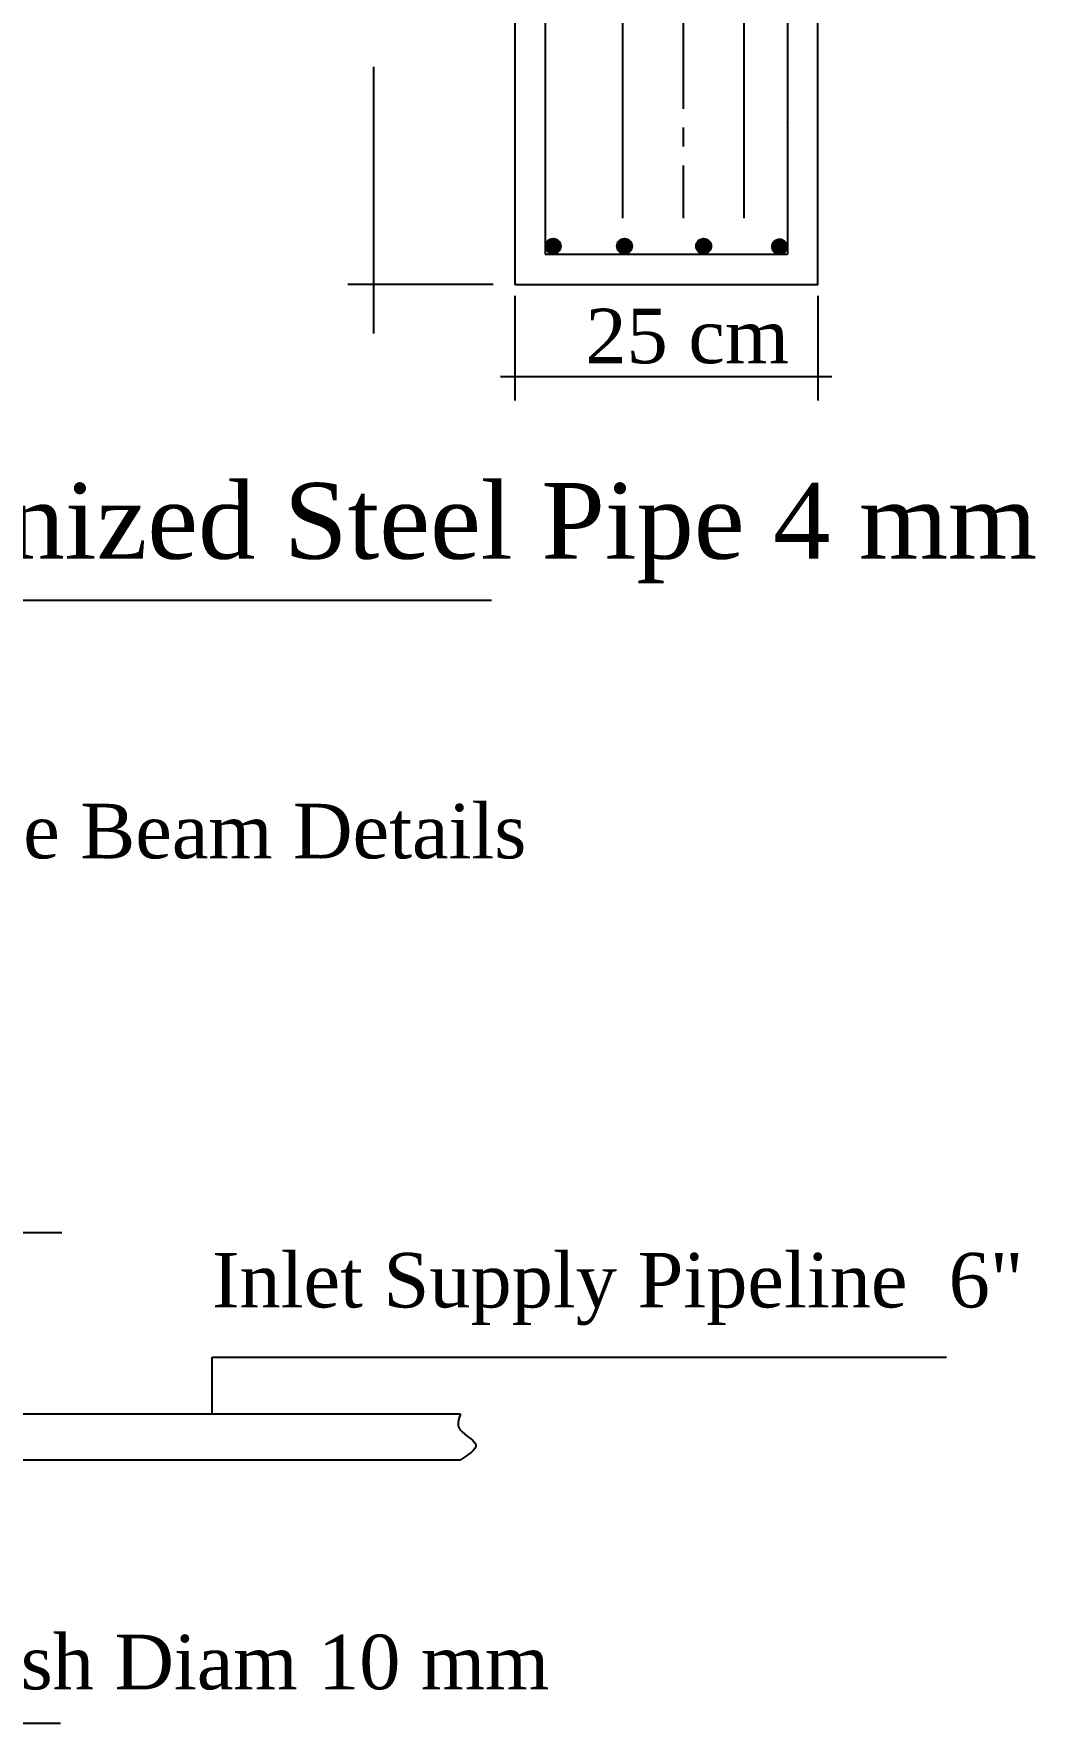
# Model space of a CAD drawing. Header units: centimetres. Extents: x 19229 to 51025, y 9487 to 24710.
# Drawn here: x 26804 to 27135, y 10667 to 11224 of the extents above; entities that cross this region are included whole.
import ezdxf

# ---------------------------------------------------------------- set-up
doc = ezdxf.new("R2010")
doc.units = ezdxf.units.CM
doc.linetypes.add('CENTER2', pattern=[1.125, 0.75, -0.125, 0.125, -0.125])
doc.layers.get('0').update_dxf_attribs({"linetype": 'CONTINUOUS'})
doc.styles.add('style3', font='times.ttf', dxfattribs={"height": 25})

msp = doc.modelspace()

# ---------------------------------------------------------------- hatches: boundary and pattern name
h = msp.add_hatch(color=7)
h.dxf.hatch_style = 1
h.paths.add_polyline_path([(26978.08, 11154.35, 1), (26973.08, 11154.35, 1)])
h = msp.add_hatch(color=7)
h.dxf.hatch_style = 1
h.paths.add_polyline_path([(27001.6, 11154.35, 1), (26996.6, 11154.35, 1)])
h = msp.add_hatch(color=7)
h.dxf.hatch_style = 1
h.paths.add_polyline_path([(27027.72, 11154.36, 1), (27022.72, 11154.36, 1)])
h = msp.add_hatch(color=7)
h.dxf.hatch_style = 1
h.paths.add_polyline_path([(27052.79, 11154.19, 1), (27047.79, 11154.19, 1)])

# ---------------------------------------------------------------- linework, layer by layer
at = {"color": 7}
for p, q in [((26998.44, 11574.72), (26998.44, 11163.58)), ((27038.44, 11574.72), (27038.44, 11163.58)), ((26972.88, 11411.71), (26972.88, 11151.71)), ((27052.88, 11411.71), (27052.88, 11151.71)), ((26972.88, 11151.71), (27052.88, 11151.71)), ((26955.78, 11141.71), (26907.73, 11141.71)), ((26962.88, 11137.93), (26962.88, 11103.42)), ((27062.88, 11137.93), (27062.88, 11103.42)), ((26958.13, 11111.33), (27067.58, 11111.33)), ((26863.05, 10768.91), (26863.05, 10787.77)), ((26863.05, 10787.77), (27105.36, 10787.77)), ((26944.95, 10768.91), (26529.77, 10768.91)), ((26514.77, 10753.91), (26944.95, 10753.91))]:
    msp.add_line(p, q, dxfattribs=at)
at = {"color": 7, "linetype": 'CENTER2', "ltscale": 50}
msp.add_line((27018.44, 11574.72), (27018.44, 11163.58), dxfattribs=at)
at = {"color": 7, "ltscale": 20}
for p, q in [((26916.25, 11213.56), (26916.25, 11125.58)), ((26667.84, 11037.5), (26955.22, 11037.5)), ((26733.92, 10828.91), (26813.34, 10828.91)), ((26393.85, 10666.95), (26812.92, 10666.95))]:
    msp.add_line(p, q, dxfattribs=at)
at = {"color": 7}
msp.add_lwpolyline([(26962.88, 11141.71), (27062.88, 11141.71), (27062.88, 11421.71), (26962.88, 11421.71)], close=True, dxfattribs=at)
for centre in [(26975.58, 11154.35), (26999.1, 11154.35), (27025.22, 11154.36), (27050.29, 11154.19)]:
    msp.add_circle(centre, 2.5, dxfattribs=at)
at = {"color": 7, "ltscale": 20}
msp.add_spline([(26944.95, 10768.91), (26944.31, 10764.81), (26950.03, 10758.83), (26944.95, 10753.91)], degree=3, dxfattribs=at)
at = {"color": 7}
msp.add_point((27052.88, 11195.04), dxfattribs=at)

# ---------------------------------------------------------------- texts
at = {"color": 7, "style": 'style3'}
for s, height, p in [(' 25 cm', 18, (26979.4, 11115.74)), ('4" Galvanized Steel Pipe 4 mm', 25, (26661.57, 11051.23)), ('Concrete Beam Details', 18, (26714.57, 10952.35)), ('Inlet Supply Pipeline  6"', 18, (26862.94, 10804.16)), ('Concrete Support Min. Steel mesh Diam 10 mm', 18, (26448.67, 10678.15))]:
    msp.add_text(s, height=height, dxfattribs=at).set_placement(p)

doc.saveas('drawing.dxf')
